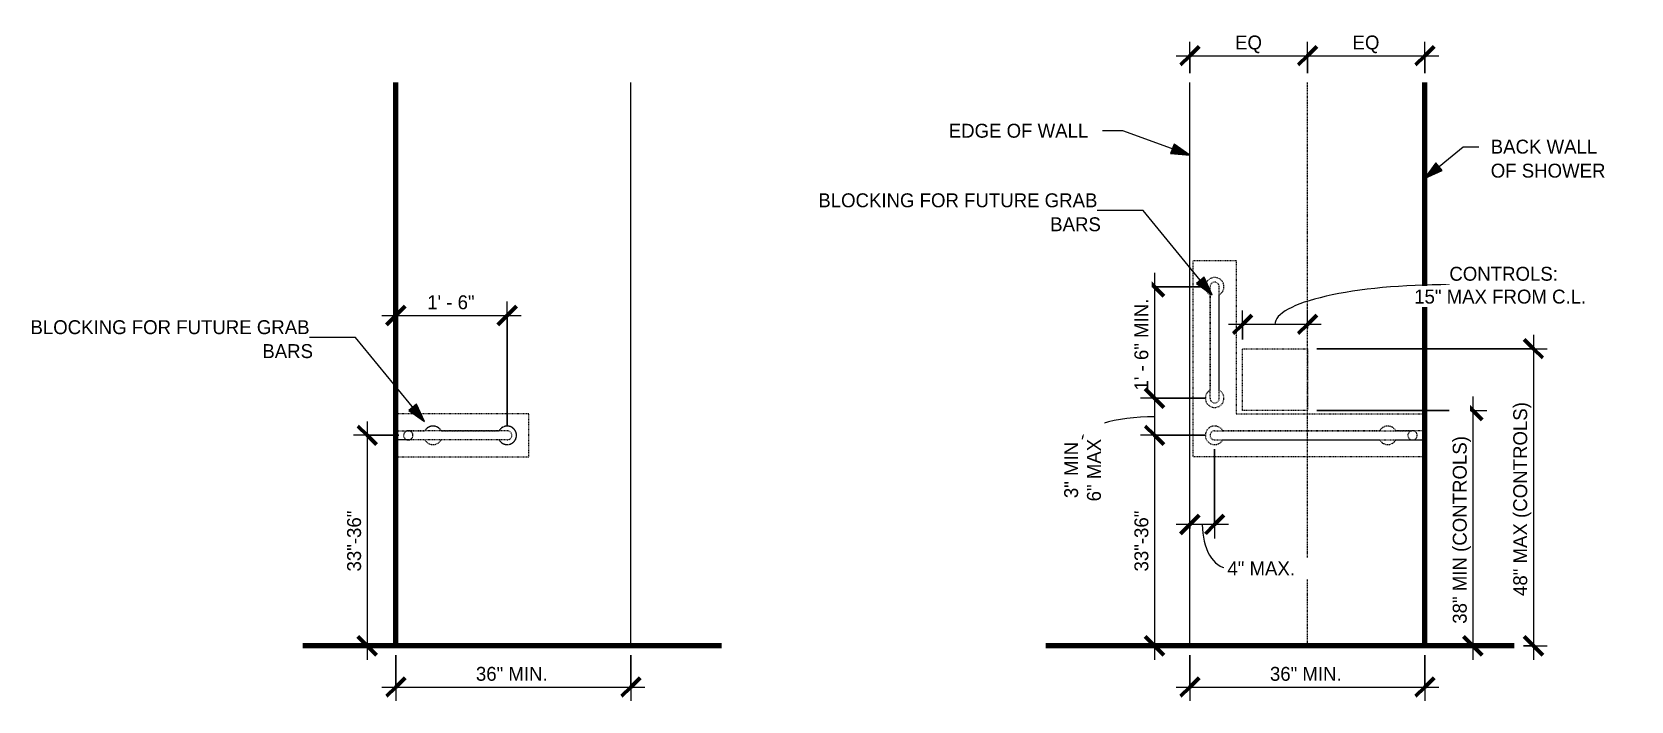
# Model space of a CAD drawing. Header units: inches. Extents: x 1054 to 2582, y -471 to -89.
# Drawn here: x 1054.2 to 1312.8, y -198.4 to -90.3 of the extents above; entities that cross this region are included whole.
import ezdxf

# ---------------------------------------------------------------- set-up
doc = ezdxf.new("R2010")
doc.units = ezdxf.units.IN
doc.header["$MEASUREMENT"] = 0
doc.linetypes.add('Center 1_4_', pattern=[0.53125, 0.25, -0.09375, 0.09375, -0.09375])
doc.linetypes.add('Dot 1_32_', pattern=[0.03125, 0, -0.03125])
for name, color, linetype, lineweight in [('A-ANNO-DIMS', 211, 'Continuous', 9), ('A-ANNO-DIMS-24', 211, 'Continuous', 9), ('A-ANNO-NOTE', 131, 'Continuous', 9), ('A-DETL-1', 90, 'Dot 1_32_', 18), ('A-DETL-CNTR', 5, 'Center 1_4_', 9), ('A-DETL-THIN', 151, 'Continuous', 9), ('A-DETL-WIDE', 214, 'Continuous', 70), ('G-ANNO-TEXT-1', 147, 'Continuous', 20)]:
    doc.layers.add(name, color=color, linetype=linetype, lineweight=lineweight)
doc.styles.add('Century Gothic', font='ufonts.com_century-gothic.ttf', dxfattribs={"height": 2.25})
doc.dimstyles.new('OD_1__HACK', dxfattribs={"dimscale": 12, "dimtxt": 2.349379, "dimasz": 0.25, "dimexe": 0.1875, "dimexo": 0.125, "dimgap": 0.03125, "dimtad": 1, "dimdec": 0, "dimzin": 3, "dimdsep": 46, "dimlunit": 4, "dimtxsty": 'Century Gothic', "dimblk1": 'OBLIQUE', "dimblk2": 'OBLIQUE', "dimsah": 1, "dimcen": 0.09, "dimdle": 0.1875, "dimazin": 0, "dimtfac": 1, "dimtdec": 4, "dimtix": 1, "dimtmove": 0, "dimatfit": 3, "dimfxl": 1, "dimtvp": 1, "dimtfill": 1, "dimfrac": 2, "dimtolj": 1, "dimtzin": 0, "dimarcsym": 2})
doc.dimstyles.new('OD_1__HACK_1', dxfattribs={"dimscale": 12, "dimtxt": 2.349379, "dimasz": 0.25, "dimexe": 0.1875, "dimexo": 0.125, "dimgap": 0.03125, "dimtad": 1, "dimdec": 0, "dimzin": 3, "dimdsep": 46, "dimlunit": 4, "dimtxsty": 'Century Gothic', "dimblk1": 'OBLIQUE', "dimblk2": 'OBLIQUE', "dimsah": 1, "dimcen": 0.09, "dimdle": 0.1875, "dimazin": 0, "dimtfac": 1, "dimtdec": 4, "dimtix": 1, "dimtmove": 1, "dimatfit": 3, "dimfxl": 1, "dimtvp": 1, "dimtfill": 1, "dimfrac": 2, "dimtolj": 1, "dimtzin": 0, "dimarcsym": 2})

# ---------------------------------------------------------------- blocks, each defined once
blk = doc.blocks.new('DIMBLOCK1-ADA - TYPE A _ B - SHOWER - ELEVATION - BACK')
at = {"layer": 'A-ANNO-DIMS-24'}
for p, q in [((1113.08, -190.96), (1113.08, -198.38)), ((1113.08, -196.13), (1113.08, -190.96)), ((1151.08, -190.96), (1151.08, -198.38)), ((1151.08, -196.13), (1151.08, -190.96)), ((1110.83, -196.13), (1153.33, -196.13))]:
    blk.add_line(p, q, dxfattribs=at)
at = {"layer": 'A-ANNO-DIMS-24', "lineweight": 50}
for p, q in [((1113.08, -196.13), (1111.58, -197.63)), ((1113.08, -196.13), (1114.58, -194.63)), ((1151.08, -196.13), (1149.58, -197.63)), ((1151.08, -196.13), (1152.58, -194.63))]:
    blk.add_line(p, q, dxfattribs=at)
at = {"layer": 'A-ANNO-DIMS-24', "color": 0, "insert": (1126.02, -192.87), "char_height": 2.25, "width": 14.5438, "attachment_point": 1, "line_spacing_factor": 0.984502, "style": 'Century Gothic', "bg_fill": 3, "box_fill_scale": 1.25, "bg_fill_color": 256, "bg_fill_true_color": 13158600, "bg_fill_transparency": 0}
blk.add_mtext('36" MIN.', dxfattribs=at)
blk = doc.blocks.new('_Oblique')
at = {"color": 0, "linetype": 'ByBlock', "lineweight": -2}
blk.add_line((-0.5, -0.5), (0.5, 0.5), dxfattribs=at)
blk = doc.blocks.new('DIMBLOCK2-ADA - TYPE A _ B - SHOWER - ELEVATION - BACK')
at = {"layer": 'A-ANNO-DIMS-24'}
for p, q in [((1131.08, -153.96), (1131.08, -133.85)), ((1110.83, -136.1), (1133.33, -136.1)), ((1113.08, -135.48), (1113.08, -138.35)), ((1113.08, -136.1), (1113.08, -135.48)), ((1131.08, -136.1), (1131.08, -153.96))]:
    blk.add_line(p, q, dxfattribs=at)
at = {"layer": 'A-ANNO-DIMS-24', "lineweight": 50}
for p, q in [((1113.08, -136.1), (1111.58, -137.6)), ((1113.08, -136.1), (1114.58, -134.6)), ((1131.08, -136.1), (1129.58, -137.6)), ((1131.08, -136.1), (1132.58, -134.6))]:
    blk.add_line(p, q, dxfattribs=at)
at = {"layer": 'A-ANNO-DIMS-24', "color": 0, "insert": (1118.14, -132.84), "char_height": 2.25, "width": 9.4423, "attachment_point": 1, "line_spacing_factor": 0.984502, "style": 'Century Gothic', "bg_fill": 3, "box_fill_scale": 1.25, "bg_fill_color": 256, "bg_fill_true_color": 13158600, "bg_fill_transparency": 0}
blk.add_mtext('1\' - 6"', dxfattribs=at)
blk = doc.blocks.new('DIMBLOCK3-ADA - TYPE A _ B - SHOWER - ELEVATION - BACK')
at = {"layer": 'A-ANNO-DIMS-24', "lineweight": 50}
for p, q in [((1108.45, -155.46), (1106.95, -153.96)), ((1108.45, -155.46), (1109.95, -156.96)), ((1108.45, -189.46), (1106.95, -187.96)), ((1108.45, -189.46), (1109.95, -190.96))]:
    blk.add_line(p, q, dxfattribs=at)
at = {"layer": 'A-ANNO-DIMS-24'}
for p, q in [((1108.45, -153.21), (1108.45, -191.71)), ((1113.58, -155.46), (1106.2, -155.46)), ((1108.45, -155.46), (1113.58, -155.46)), ((1109.07, -189.46), (1106.2, -189.46)), ((1108.45, -189.46), (1109.07, -189.46))]:
    blk.add_line(p, q, dxfattribs=at)
at = {"layer": 'A-ANNO-DIMS-24', "color": 0, "insert": (1105.19, -177.46), "char_height": 2.25, "width": 11.993, "attachment_point": 1, "rotation": 90, "line_spacing_factor": 0.984502, "style": 'Century Gothic', "bg_fill": 3, "box_fill_scale": 1.25, "bg_fill_color": 256, "bg_fill_true_color": 13158600, "bg_fill_transparency": 0}
blk.add_mtext('33"-36"', dxfattribs=at)
blk = doc.blocks.new('DIMBLOCK4-ADA - TYPE A _ B - SHOWER - ELEVATION - SIDE')
at = {"layer": 'A-ANNO-DIMS-24'}
for p, q in [((1245.5, -157.71), (1245.5, -172.12)), ((1245.5, -169.87), (1245.5, -157.71)), ((1241.5, -170.49), (1241.5, -167.62)), ((1247.75, -169.87), (1239.25, -169.87)), ((1241.5, -169.87), (1241.5, -170.49))]:
    blk.add_line(p, q, dxfattribs=at)
at = {"layer": 'A-ANNO-DIMS-24', "lineweight": 50}
for p, q in [((1241.5, -169.87), (1240, -171.37)), ((1241.5, -169.87), (1243, -168.37)), ((1245.5, -169.87), (1244, -171.37)), ((1245.5, -169.87), (1247, -168.37))]:
    blk.add_line(p, q, dxfattribs=at)
at = {"layer": 'A-ANNO-DIMS-24'}
blk.add_ellipse((1247.56, -169.87), major_axis=(0, 7.01), ratio=0.579149, start_param=1.570796, end_param=3.141593, dxfattribs=at)
at = {"layer": 'A-ANNO-DIMS-24', "color": 0, "insert": (1247.56, -175.84), "char_height": 2.25, "width": 13.6935, "attachment_point": 1, "line_spacing_factor": 0.984502, "style": 'Century Gothic', "bg_fill": 3, "box_fill_scale": 1.25, "bg_fill_color": 256, "bg_fill_true_color": 13158600, "bg_fill_transparency": 0}
blk.add_mtext('4" MAX.', dxfattribs=at)
blk = doc.blocks.new('DIMBLOCK5-ADA - TYPE A _ B - SHOWER - ELEVATION - SIDE')
at = {"layer": 'A-ANNO-DIMS-24'}
for p, q in [((1235.78, -129.21), (1235.78, -149.46)), ((1244, -131.46), (1233.53, -131.46)), ((1235.78, -131.46), (1244, -131.46)), ((1244, -149.46), (1233.53, -149.46)), ((1235.78, -149.46), (1244, -149.46))]:
    blk.add_line(p, q, dxfattribs=at)
at = {"layer": 'A-ANNO-DIMS-24', "lineweight": 50}
for p, q in [((1235.78, -131.46), (1234.28, -129.96)), ((1235.78, -131.46), (1237.28, -132.96)), ((1235.78, -149.46), (1234.28, -147.96)), ((1235.78, -149.46), (1237.28, -150.96))]:
    blk.add_line(p, q, dxfattribs=at)
at = {"layer": 'A-ANNO-DIMS-24', "color": 0, "insert": (1232.52, -148.22), "char_height": 2.25, "width": 18.616, "attachment_point": 1, "rotation": 90, "line_spacing_factor": 0.984502, "style": 'Century Gothic', "bg_fill": 3, "box_fill_scale": 1.25, "bg_fill_color": 256, "bg_fill_true_color": 13158600, "bg_fill_transparency": 0}
blk.add_mtext('1\' - 6" MIN.', dxfattribs=at)
blk = doc.blocks.new('DIMBLOCK6-ADA - TYPE A _ B - SHOWER - ELEVATION - SIDE')
at = {"layer": 'A-ANNO-DIMS-24'}
for p, q in [((1244, -149.46), (1233.53, -149.46)), ((1235.78, -149.46), (1235.78, -155.46)), ((1235.78, -149.46), (1244, -149.46)), ((1244, -155.46), (1233.53, -155.46)), ((1235.78, -155.46), (1244, -155.46))]:
    blk.add_line(p, q, dxfattribs=at)
at = {"layer": 'A-ANNO-DIMS-24', "lineweight": 50}
for p, q in [((1235.78, -149.46), (1234.28, -147.96)), ((1235.78, -149.46), (1237.28, -150.96)), ((1235.78, -155.46), (1234.28, -153.96)), ((1235.78, -155.46), (1237.28, -156.96))]:
    blk.add_line(p, q, dxfattribs=at)
at = {"layer": 'A-ANNO-DIMS-24'}
blk.add_ellipse((1235.78, -156.1), major_axis=(11.73, 0), ratio=0.310121, start_param=1.570796, end_param=3.141593, dxfattribs=at)
at = {"layer": 'A-ANNO-DIMS-24', "color": 0, "insert": (1224.85, -166.13), "char_height": 2.25, "width": 12.6643, "attachment_point": 1, "rotation": 90, "line_spacing_factor": 0.984502, "style": 'Century Gothic', "bg_fill": 3, "box_fill_scale": 1.25, "bg_fill_color": 256, "bg_fill_true_color": 13158600, "bg_fill_transparency": 0}
blk.add_mtext('6" MAX', dxfattribs=at)
at = {"layer": 'A-ANNO-DIMS-24', "color": 0, "insert": (1221.16, -165.61), "char_height": 2.25, "width": 11.4113, "attachment_point": 1, "rotation": 90, "line_spacing_factor": 0.984502, "style": 'Century Gothic', "bg_fill": 3, "box_fill_scale": 1.25, "bg_fill_color": 256, "bg_fill_true_color": 13158600, "bg_fill_transparency": 0}
blk.add_mtext('3" MIN', dxfattribs=at)
blk = doc.blocks.new('DIMBLOCK7-ADA - TYPE A _ B - SHOWER - ELEVATION - SIDE')
at = {"layer": 'A-ANNO-DIMS-24', "lineweight": 50}
for p, q in [((1235.78, -155.46), (1234.28, -153.96)), ((1235.78, -155.46), (1237.28, -156.96)), ((1235.78, -189.46), (1234.28, -187.96)), ((1235.78, -189.46), (1237.28, -190.96))]:
    blk.add_line(p, q, dxfattribs=at)
at = {"layer": 'A-ANNO-DIMS-24'}
for p, q in [((1244, -155.46), (1233.53, -155.46)), ((1235.78, -155.46), (1235.78, -191.71)), ((1235.78, -155.46), (1244, -155.46)), ((1236.4, -189.46), (1233.53, -189.46)), ((1235.78, -189.46), (1236.4, -189.46))]:
    blk.add_line(p, q, dxfattribs=at)
at = {"layer": 'A-ANNO-DIMS-24', "color": 0, "insert": (1232.52, -177.46), "char_height": 2.25, "width": 11.993, "attachment_point": 1, "rotation": 90, "line_spacing_factor": 0.984502, "style": 'Century Gothic', "bg_fill": 3, "box_fill_scale": 1.25, "bg_fill_color": 256, "bg_fill_true_color": 13158600, "bg_fill_transparency": 0}
blk.add_mtext('33"-36"', dxfattribs=at)
blk = doc.blocks.new('DIMBLOCK8-ADA - TYPE A _ B - SHOWER - ELEVATION - SIDE')
at = {"layer": 'A-ANNO-DIMS-24'}
for p, q in [((1250, -139.96), (1250, -135.28)), ((1260.5, -138.15), (1260.5, -135.28)), ((1262.75, -137.53), (1247.75, -137.53)), ((1250, -137.53), (1250, -139.96)), ((1260.5, -137.53), (1260.5, -138.15))]:
    blk.add_line(p, q, dxfattribs=at)
at = {"layer": 'A-ANNO-DIMS-24', "lineweight": 50}
for p, q in [((1250, -137.53), (1251.5, -136.03)), ((1260.5, -137.53), (1262, -136.03)), ((1250, -137.53), (1248.5, -139.03)), ((1260.5, -137.53), (1259, -139.03))]:
    blk.add_line(p, q, dxfattribs=at)
at = {"layer": 'A-ANNO-DIMS-24'}
blk.add_ellipse((1283.46, -137.53), major_axis=(28.21, 0), ratio=0.227517, start_param=1.570796, end_param=3.141593, dxfattribs=at)
at = {"layer": 'A-ANNO-DIMS-24', "color": 0, "insert": (1277.77, -131.92), "char_height": 2.25, "width": 34.5023, "attachment_point": 1, "line_spacing_factor": 0.984502, "style": 'Century Gothic', "bg_fill": 3, "box_fill_scale": 1.25, "bg_fill_color": 256, "bg_fill_true_color": 13158600, "bg_fill_transparency": 0}
blk.add_mtext('15" MAX FROM C.L.', dxfattribs=at)
at = {"layer": 'A-ANNO-DIMS-24', "color": 0, "insert": (1283.46, -128.23), "char_height": 2.25, "width": 20.8535, "attachment_point": 1, "line_spacing_factor": 0.984502, "style": 'Century Gothic', "bg_fill": 3, "box_fill_scale": 1.25, "bg_fill_color": 256, "bg_fill_true_color": 13158600, "bg_fill_transparency": 0}
blk.add_mtext('CONTROLS:', dxfattribs=at)
blk = doc.blocks.new('DIMBLOCK9-ADA - TYPE A _ B - SHOWER - ELEVATION - SIDE')
at = {"layer": 'A-ANNO-DIMS-24'}
for p, q in [((1241.5, -96.96), (1241.5, -91.87)), ((1260.5, -96.96), (1260.5, -91.87)), ((1239.25, -94.12), (1260.5, -94.12)), ((1241.5, -94.12), (1241.5, -96.96)), ((1260.5, -94.12), (1260.5, -96.96))]:
    blk.add_line(p, q, dxfattribs=at)
at = {"layer": 'A-ANNO-DIMS-24', "lineweight": 50}
for p, q in [((1241.5, -94.12), (1243, -92.62)), ((1260.5, -94.12), (1262, -92.62)), ((1241.5, -94.12), (1240, -95.62)), ((1260.5, -94.12), (1259, -95.62))]:
    blk.add_line(p, q, dxfattribs=at)
at = {"layer": 'A-ANNO-DIMS-24', "color": 0, "insert": (1248.8, -90.86), "char_height": 2.25, "width": 5.2805, "attachment_point": 1, "line_spacing_factor": 0.984502, "style": 'Century Gothic', "bg_fill": 3, "box_fill_scale": 1.25, "bg_fill_color": 256, "bg_fill_true_color": 13158600, "bg_fill_transparency": 0}
blk.add_mtext('EQ', dxfattribs=at)
blk = doc.blocks.new('DIMBLOCK10-ADA - TYPE A _ B - SHOWER - ELEVATION - SIDE')
at = {"layer": 'A-ANNO-DIMS-24'}
for p, q in [((1260.5, -96.96), (1260.5, -91.87)), ((1279.5, -96.96), (1279.5, -91.87)), ((1260.5, -94.12), (1281.75, -94.12)), ((1260.5, -94.12), (1260.5, -96.96)), ((1279.5, -94.12), (1279.5, -96.96))]:
    blk.add_line(p, q, dxfattribs=at)
at = {"layer": 'A-ANNO-DIMS-24', "lineweight": 50}
for p, q in [((1260.5, -94.12), (1262, -92.62)), ((1279.5, -94.12), (1281, -92.62)), ((1260.5, -94.12), (1259, -95.62)), ((1279.5, -94.12), (1278, -95.62))]:
    blk.add_line(p, q, dxfattribs=at)
at = {"layer": 'A-ANNO-DIMS-24', "color": 0, "insert": (1267.8, -90.86), "char_height": 2.25, "width": 5.2805, "attachment_point": 1, "line_spacing_factor": 0.984502, "style": 'Century Gothic', "bg_fill": 3, "box_fill_scale": 1.25, "bg_fill_color": 256, "bg_fill_true_color": 13158600, "bg_fill_transparency": 0}
blk.add_mtext('EQ', dxfattribs=at)
blk = doc.blocks.new('DIMBLOCK11-ADA - TYPE A _ B - SHOWER - ELEVATION - SIDE')
at = {"layer": 'A-ANNO-DIMS-24', "lineweight": 50}
for p, q in [((1287.27, -151.46), (1285.77, -149.96)), ((1287.27, -151.46), (1288.77, -152.96)), ((1287.27, -189.46), (1285.77, -187.96)), ((1287.27, -189.46), (1288.77, -190.96))]:
    blk.add_line(p, q, dxfattribs=at)
at = {"layer": 'A-ANNO-DIMS-24'}
for p, q in [((1287.27, -149.21), (1287.27, -191.71)), ((1262, -151.46), (1289.52, -151.46)), ((1287.27, -151.46), (1262, -151.46)), ((1287.89, -189.46), (1285.02, -189.46)), ((1287.27, -189.46), (1287.89, -189.46))]:
    blk.add_line(p, q, dxfattribs=at)
at = {"layer": 'A-ANNO-DIMS-24', "color": 0, "insert": (1284.01, -185.9), "char_height": 2.25, "width": 37.0531, "attachment_point": 1, "rotation": 90, "line_spacing_factor": 0.984502, "style": 'Century Gothic', "bg_fill": 3, "box_fill_scale": 1.25, "bg_fill_color": 256, "bg_fill_true_color": 13158600, "bg_fill_transparency": 0}
blk.add_mtext('38" MIN (CONTROLS)', dxfattribs=at)
blk = doc.blocks.new('DIMBLOCK12-ADA - TYPE A _ B - SHOWER - ELEVATION - SIDE')
at = {"layer": 'A-ANNO-DIMS-24'}
for p, q in [((1297.05, -139.21), (1297.05, -191.71)), ((1262, -141.46), (1299.3, -141.46)), ((1297.05, -141.46), (1262, -141.46)), ((1295.43, -189.46), (1299.3, -189.46)), ((1297.05, -189.46), (1295.43, -189.46))]:
    blk.add_line(p, q, dxfattribs=at)
at = {"layer": 'A-ANNO-DIMS-24', "lineweight": 50}
for p, q in [((1297.05, -141.46), (1295.55, -139.96)), ((1297.05, -141.46), (1298.55, -142.96)), ((1297.05, -189.46), (1295.55, -187.96)), ((1297.05, -189.46), (1298.55, -190.96))]:
    blk.add_line(p, q, dxfattribs=at)
at = {"layer": 'A-ANNO-DIMS-24', "color": 0, "insert": (1293.79, -181.42), "char_height": 2.25, "width": 38.3061, "attachment_point": 1, "rotation": 90, "line_spacing_factor": 0.984502, "style": 'Century Gothic', "bg_fill": 3, "box_fill_scale": 1.25, "bg_fill_color": 256, "bg_fill_true_color": 13158600, "bg_fill_transparency": 0}
blk.add_mtext('48" MAX (CONTROLS)', dxfattribs=at)
blk = doc.blocks.new('DIMBLOCK13-ADA - TYPE A _ B - SHOWER - ELEVATION - SIDE')
at = {"layer": 'A-ANNO-DIMS-24'}
for p, q in [((1241.5, -190.96), (1241.5, -198.38)), ((1241.5, -196.13), (1241.5, -190.96)), ((1279.5, -190.96), (1279.5, -198.38)), ((1279.5, -196.13), (1279.5, -190.96)), ((1239.25, -196.13), (1281.75, -196.13))]:
    blk.add_line(p, q, dxfattribs=at)
at = {"layer": 'A-ANNO-DIMS-24', "lineweight": 50}
for p, q in [((1241.5, -196.13), (1240, -197.63)), ((1241.5, -196.13), (1243, -194.63)), ((1279.5, -196.13), (1278, -197.63)), ((1279.5, -196.13), (1281, -194.63))]:
    blk.add_line(p, q, dxfattribs=at)
at = {"layer": 'A-ANNO-DIMS-24', "color": 0, "insert": (1254.44, -192.87), "char_height": 2.25, "width": 14.5438, "attachment_point": 1, "line_spacing_factor": 0.984502, "style": 'Century Gothic', "bg_fill": 3, "box_fill_scale": 1.25, "bg_fill_color": 256, "bg_fill_true_color": 13158600, "bg_fill_transparency": 0}
blk.add_mtext('36" MIN.', dxfattribs=at)

msp = doc.modelspace()

# ---------------------------------------------------------------- hatches: boundary and pattern name
at = {"layer": 'G-ANNO-TEXT-1'}
for points in [[(1241.47, -110.19), (1238.93, -108.41), (1238.38, -109.92)], [(1279.46, -113.96), (1282.28, -112.67), (1281.26, -111.43)]]:
    msp.add_hatch(color=256, dxfattribs=at).paths.add_polyline_path(points, flags=0)

# ---------------------------------------------------------------- linework, layer by layer
at = {"layer": 'A-ANNO-NOTE'}
for p, q in [((1233.95, -119.14), (1226.52, -119.14)), ((1106.53, -139.64), (1099.1, -139.64))]:
    msp.add_line(p, q, dxfattribs=at)
at = {"layer": 'A-DETL-1'}
for p, q in [((1242, -158.96), (1242, -127.21)), ((1242, -127.21), (1249, -127.21)), ((1249, -127.21), (1249, -151.96)), ((1244.75, -149.46), (1244.75, -131.46)), ((1246.25, -149.46), (1246.25, -131.46)), ((1244.75, -132.76), (1244.75, -148.16)), ((1246.25, -148.16), (1246.25, -132.76)), ((1250, -151.46), (1250, -141.46)), ((1250, -141.46), (1260.5, -141.46)), ((1260.5, -141.46), (1260.5, -151.46)), ((1134.58, -151.96), (1113.08, -151.96)), ((1113.08, -151.96), (1113.08, -154.71)), ((1134.58, -158.96), (1134.58, -151.96)), ((1249, -151.96), (1279.5, -151.96)), ((1260.5, -151.46), (1250, -151.46)), ((1279.5, -151.96), (1279.5, -154.71)), ((1113.08, -154.71), (1115.08, -154.71)), ((1113.08, -154.71), (1117.78, -154.71)), ((1117.78, -154.71), (1115.08, -154.71)), ((1120.38, -154.71), (1117.78, -154.71)), ((1129.78, -154.71), (1120.38, -154.71)), ((1120.38, -154.71), (1129.78, -154.71)), ((1131.08, -154.71), (1129.78, -154.71)), ((1245.5, -154.71), (1277.5, -154.71)), ((1272.2, -154.71), (1246.8, -154.71)), ((1279.5, -154.71), (1274.8, -154.71)), ((1279.5, -154.71), (1277.5, -154.71)), ((1115.08, -156.21), (1113.08, -156.21)), ((1117.78, -156.21), (1113.08, -156.21)), ((1113.08, -156.21), (1113.08, -158.96)), ((1117.78, -156.21), (1115.08, -156.21)), ((1120.38, -156.21), (1117.78, -156.21)), ((1129.78, -156.21), (1120.38, -156.21)), ((1129.78, -156.21), (1120.38, -156.21)), ((1131.08, -156.21), (1129.78, -156.21)), ((1245.5, -156.21), (1277.5, -156.21)), ((1246.8, -156.21), (1272.2, -156.21)), ((1274.8, -156.21), (1279.5, -156.21)), ((1277.5, -156.21), (1279.5, -156.21)), ((1279.5, -156.21), (1279.5, -158.96)), ((1113.08, -158.96), (1134.58, -158.96)), ((1279.5, -158.96), (1242, -158.96))]:
    msp.add_line(p, q, dxfattribs=at)
for centre, radius, start, end in [((1245.5, -131.46), 1.5, 300, 240), ((1245.5, -131.46), 1.5, 300, 240), ((1245.5, -131.46), 0.75, 0, 180), ((1245.5, -149.46), 1.5, 120, 60), ((1245.5, -149.46), 1.5, 120, 60), ((1245.5, -149.46), 0.75, 180, 0), ((1115.08, -155.46), 0.75, 90.1167, 267.6607), ((1115.08, -155.46), 0.75, 267.6607, 90.1167), ((1115.08, -155.46), 0.75, 270, 90), ((1119.08, -155.46), 1.5, 30, 150), ((1119.08, -155.46), 1.5, 128.601, 150), ((1119.08, -155.46), 1.5, 123.9696, 128.601), ((1119.08, -155.46), 1.5, 103.1121, 123.9696), ((1119.08, -155.46), 1.5, 99.5802, 103.1121), ((1119.08, -155.46), 1.5, 80.4198, 99.5802), ((1119.08, -155.46), 1.5, 76.8879, 80.4198), ((1119.08, -155.46), 1.5, 56.0304, 76.8879), ((1119.08, -155.46), 1.5, 51.399, 56.0304), ((1119.08, -155.46), 1.5, 30, 51.399), ((1131.08, -155.46), 1.5, 210, 150), ((1131.08, -155.46), 1.5, 127.5288, 150), ((1131.08, -155.46), 1.5, 123.3034, 127.5288), ((1131.08, -155.46), 1.5, 101.6966, 123.3034), ((1131.08, -155.46), 1.5, 97.4712, 101.6966), ((1131.08, -155.46), 1.5, 52.5288, 97.4712), ((1131.08, -155.46), 0.75, 270, 90), ((1131.08, -155.46), 1.5, 48.3034, 52.5288), ((1131.08, -155.46), 1.5, 26.6966, 48.3034), ((1131.08, -155.46), 1.5, 22.4712, 26.6966), ((1131.08, -155.46), 1.5, 337.5288, 22.4712), ((1245.5, -155.46), 1.5, 30, 330), ((1245.5, -155.46), 1.5, 30, 330), ((1245.5, -155.46), 0.75, 90, 270), ((1273.5, -155.46), 1.5, 30, 150), ((1273.5, -155.46), 1.5, 30, 150), ((1277.5, -155.46), 0.75, 90, 270), ((1277.5, -155.46), 0.75, 89.8833, 272.3393), ((1277.5, -155.46), 0.75, 272.3393, 89.8833), ((1119.08, -155.46), 1.5, 210, 330), ((1119.08, -155.46), 1.5, 210, 330), ((1131.08, -155.46), 1.5, 210, 232.4712), ((1131.08, -155.46), 1.5, 232.4712, 236.6966), ((1131.08, -155.46), 1.5, 236.6966, 258.3034), ((1131.08, -155.46), 1.5, 258.3034, 262.5288), ((1131.08, -155.46), 1.5, 262.5288, 307.4712), ((1131.08, -155.46), 1.5, 307.4712, 311.6966), ((1131.08, -155.46), 1.5, 311.6966, 333.3034), ((1131.08, -155.46), 1.5, 333.3034, 337.5288), ((1273.5, -155.46), 1.5, 210, 330), ((1273.5, -155.46), 1.5, 210, 330)]:
    msp.add_arc(centre, radius, start, end, dxfattribs=at)
at = {"layer": 'A-DETL-CNTR'}
msp.add_line((1260.5, -189.46), (1260.5, -98.46), dxfattribs=at)
at = {"layer": 'A-DETL-THIN'}
for p, q in [((1151.08, -189.46), (1151.08, -98.46)), ((1241.5, -189.46), (1241.5, -98.46))]:
    msp.add_line(p, q, dxfattribs=at)
at = {"layer": 'A-DETL-WIDE'}
for p, q in [((1113.08, -151.96), (1113.08, -98.46)), ((1279.5, -189.46), (1279.5, -98.46)), ((1113.08, -154.71), (1113.08, -151.96)), ((1113.08, -156.21), (1113.08, -154.71)), ((1113.08, -158.96), (1113.08, -156.21)), ((1113.08, -189.46), (1113.08, -158.96)), ((1165.74, -189.46), (1098.03, -189.46)), ((1293.93, -189.46), (1218.2, -189.46))]:
    msp.add_line(p, q, dxfattribs=at)
at = {"layer": 'G-ANNO-TEXT-1'}
for p, q in [((1230.64, -106.25), (1227.34, -106.25)), ((1241.47, -110.19), (1230.64, -106.25)), ((1238.93, -108.41), (1238.38, -109.92)), ((1241.47, -110.19), (1238.93, -108.41)), ((1238.38, -109.92), (1241.47, -110.19)), ((1279.46, -113.96), (1285.69, -108.82)), ((1285.69, -108.82), (1288.23, -108.82)), ((1281.26, -111.43), (1279.46, -113.96)), ((1279.46, -113.96), (1282.28, -112.67)), ((1282.28, -112.67), (1281.26, -111.43))]:
    msp.add_line(p, q, dxfattribs=at)

# ---------------------------------------------------------------- texts
at = {"layer": 'A-ANNO-NOTE', "char_height": 2.25, "attachment_point": 1, "style": 'Century Gothic'}
for s, insert, width in [('BLOCKING FOR FUTURE GRAB', (1181.4, -116.36), 54.6915), ('BARS', (1218.9, -120.23), 9.2415), ('BLOCKING FOR FUTURE GRAB', (1053.98, -136.86), 54.6915), ('BARS', (1091.48, -140.73), 9.2415)]:
    msp.add_mtext(s, dxfattribs=dict(at, insert=insert, width=width))
at = {"layer": 'G-ANNO-TEXT-1', "char_height": 2.25, "attachment_point": 1, "style": 'Century Gothic'}
for s, insert, width in [('EDGE OF WALL', (1202.49, -105.12), 27.8002), ('BACK WALL ', (1290.15, -107.69), 22.6492), ('OF SHOWER', (1290.15, -111.57), 22.2705)]:
    msp.add_mtext(s, dxfattribs=dict(at, insert=insert, width=width))

# ---------------------------------------------------------------- next in the draw order: dimensions: what is measured, and where the dimension line sits
at = {"layer": 'A-ANNO-DIMS'}
for base, p1, p2, text, override, picture, middle in [((1260.5, -94.12), (1241.5, -98.46), (1260.5, -98.46), 'EQ', {"dimpost": '<>', "dimfxl": 19}, 'DIMBLOCK9-ADA - TYPE A _ B - SHOWER - ELEVATION - SIDE', (1251, -92.5)), ((1151.08, -196.13), (1113.08, -189.46), (1151.08, -189.46), '36" MIN.', {"dimpost": '<>', "dimfxl": 38}, 'DIMBLOCK1-ADA - TYPE A _ B - SHOWER - ELEVATION - BACK', (1132.08, -194.58))]:
    dim = msp.add_linear_dim(base=base, p1=p1, p2=p2, text=text, dimstyle='OD_1__HACK', override=override, dxfattribs=at)
    dim.commit()
    dim.dimension.update_dxf_attribs({"geometry": picture, "text_midpoint": middle})
dim = msp.add_linear_dim(base=(1235.78, -149.46), p1=(1245.5, -131.46), p2=(1245.5, -149.46), angle=90, dimstyle='OD_1__HACK', override={"dimpost": '<>MIN.', "dimfxl": 18}, dxfattribs=at)
dim.commit()
dim.dimension.update_dxf_attribs({"geometry": 'DIMBLOCK5-ADA - TYPE A _ B - SHOWER - ELEVATION - SIDE', "text_midpoint": (1234.22, -140.46)})
dim = msp.add_linear_dim(base=(1250, -137.53), p1=(1260.5, -139.65), p2=(1250, -141.46), text='CONTROLS:\\X15" MAX FROM C.L.', dimstyle='OD_1__HACK_1', override={"dimpost": '<>', "dimfxl": 10.655519}, dxfattribs=at)
dim.commit()
dim.dimension.update_dxf_attribs({"geometry": 'DIMBLOCK8-ADA - TYPE A _ B - SHOWER - ELEVATION - SIDE', "text_midpoint": (1283.46, -131.23), "dimtype": 160})
dim = msp.add_linear_dim(base=(1131.08, -136.1), p1=(1113.08, -133.98), p2=(1131.08, -155.46), dimstyle='OD_1__HACK', override={"dimpost": '<>', "dimfxl": 28.028179}, dxfattribs=at)
dim.commit()
dim.dimension.update_dxf_attribs({"geometry": 'DIMBLOCK2-ADA - TYPE A _ B - SHOWER - ELEVATION - BACK', "text_midpoint": (1122.08, -134.54)})
dim = msp.add_linear_dim(base=(1241.5, -169.87), p1=(1245.5, -156.21), p2=(1241.5, -171.99), dimstyle='OD_1__HACK_1', override={"dimpost": '<>MAX.', "dimfxl": 16.275168}, dxfattribs=at)
dim.commit()
dim.dimension.update_dxf_attribs({"geometry": 'DIMBLOCK4-ADA - TYPE A _ B - SHOWER - ELEVATION - SIDE', "text_midpoint": (1254.41, -177.34), "dimtype": 160})

# ---------------------------------------------------------------- next in the draw order: hatches: boundary and pattern name
at = {"layer": 'A-ANNO-NOTE'}
msp.add_hatch(color=256, dxfattribs=at).paths.add_polyline_path([(1245.11, -132.74), (1243.82, -129.91), (1242.58, -130.93)], flags=0)

# ---------------------------------------------------------------- next in the draw order: linework, layer by layer
for p, q in [((1245.11, -132.74), (1233.95, -119.14)), ((1243.82, -129.91), (1242.58, -130.93)), ((1242.58, -130.93), (1245.11, -132.74)), ((1245.11, -132.74), (1243.82, -129.91)), ((1116.4, -150.41), (1115.16, -151.43)), ((1117.69, -153.24), (1116.4, -150.41))]:
    msp.add_line(p, q, dxfattribs=at)

# ---------------------------------------------------------------- next in the draw order: dimensions: what is measured, and where the dimension line sits
at = {"layer": 'A-ANNO-DIMS'}
dim = msp.add_linear_dim(base=(1279.5, -94.12), p1=(1260.5, -98.46), p2=(1279.5, -98.46), text='EQ', dimstyle='OD_1__HACK', override={"dimpost": '<>', "dimfxl": 19}, dxfattribs=at)
dim.commit()
dim.dimension.update_dxf_attribs({"geometry": 'DIMBLOCK10-ADA - TYPE A _ B - SHOWER - ELEVATION - SIDE', "text_midpoint": (1270, -92.5)})
dim = msp.add_linear_dim(base=(1235.78, -155.46), p1=(1245.5, -149.46), p2=(1245.5, -155.46), angle=90, text='3" MIN\\X6" MAX', dimstyle='OD_1__HACK_1', override={"dimpost": '<>', "dimfxl": 6}, dxfattribs=at)
dim.commit()
dim.dimension.update_dxf_attribs({"geometry": 'DIMBLOCK6-ADA - TYPE A _ B - SHOWER - ELEVATION - SIDE', "text_midpoint": (1224.16, -165.61), "dimtype": 160, "text_rotation": 90})
for base, p1, p2, text, override, picture, middle in [((1287.27, -189.46), (1260.5, -151.46), (1289.39, -189.46), '38" MIN (CONTROLS)', {"dimpost": '<>', "dimfxl": 47.737682}, 'DIMBLOCK11-ADA - TYPE A _ B - SHOWER - ELEVATION - SIDE', (1285.4, -170.46)), ((1108.45, -189.46), (1115.08, -155.46), (1110.57, -189.46), '33"-36"', {"dimpost": '<>', "dimfxl": 34.297727}, 'DIMBLOCK3-ADA - TYPE A _ B - SHOWER - ELEVATION - BACK', (1106.89, -172.46))]:
    dim = msp.add_linear_dim(base=base, p1=p1, p2=p2, angle=90, text=text, dimstyle='OD_1__HACK', override=override, dxfattribs=at)
    dim.commit()
    dim.dimension.update_dxf_attribs({"geometry": picture, "text_midpoint": middle})

# ---------------------------------------------------------------- next in the draw order: hatches: boundary and pattern name
at = {"layer": 'A-ANNO-NOTE'}
msp.add_hatch(color=256, dxfattribs=at).paths.add_polyline_path([(1117.69, -153.24), (1116.4, -150.41), (1115.16, -151.43)], flags=0)

# ---------------------------------------------------------------- next in the draw order: linework, layer by layer
for p, q in [((1117.69, -153.24), (1106.53, -139.64)), ((1115.16, -151.43), (1117.69, -153.24))]:
    msp.add_line(p, q, dxfattribs=at)

# ---------------------------------------------------------------- next in the draw order: dimensions: what is measured, and where the dimension line sits
at = {"layer": 'A-ANNO-DIMS'}
for base, p1, p2, text, override, picture, middle in [((1297.05, -189.46), (1260.5, -141.46), (1293.93, -189.46), '48" MAX (CONTROLS)', {"dimpost": '<>', "dimfxl": 58.49392}, 'DIMBLOCK12-ADA - TYPE A _ B - SHOWER - ELEVATION - SIDE', (1295.17, -165.46)), ((1235.78, -189.46), (1245.5, -155.46), (1237.9, -189.46), '33"-36"', {"dimpost": '<>', "dimfxl": 34.838306}, 'DIMBLOCK7-ADA - TYPE A _ B - SHOWER - ELEVATION - SIDE', (1234.22, -172.46))]:
    dim = msp.add_linear_dim(base=base, p1=p1, p2=p2, angle=90, text=text, dimstyle='OD_1__HACK', override=override, dxfattribs=at)
    dim.commit()
    dim.dimension.update_dxf_attribs({"geometry": picture, "text_midpoint": middle})

# ---------------------------------------------------------------- next in the draw order: dimensions: what is measured, and where the dimension line sits
dim = msp.add_linear_dim(base=(1279.5, -196.13), p1=(1241.5, -189.46), p2=(1279.5, -189.46), text='36" MIN.', dimstyle='OD_1__HACK', override={"dimpost": '<>', "dimfxl": 38}, dxfattribs=at)
dim.commit()
dim.dimension.update_dxf_attribs({"geometry": 'DIMBLOCK13-ADA - TYPE A _ B - SHOWER - ELEVATION - SIDE', "text_midpoint": (1260.5, -194.58)})

doc.saveas('drawing.dxf')
